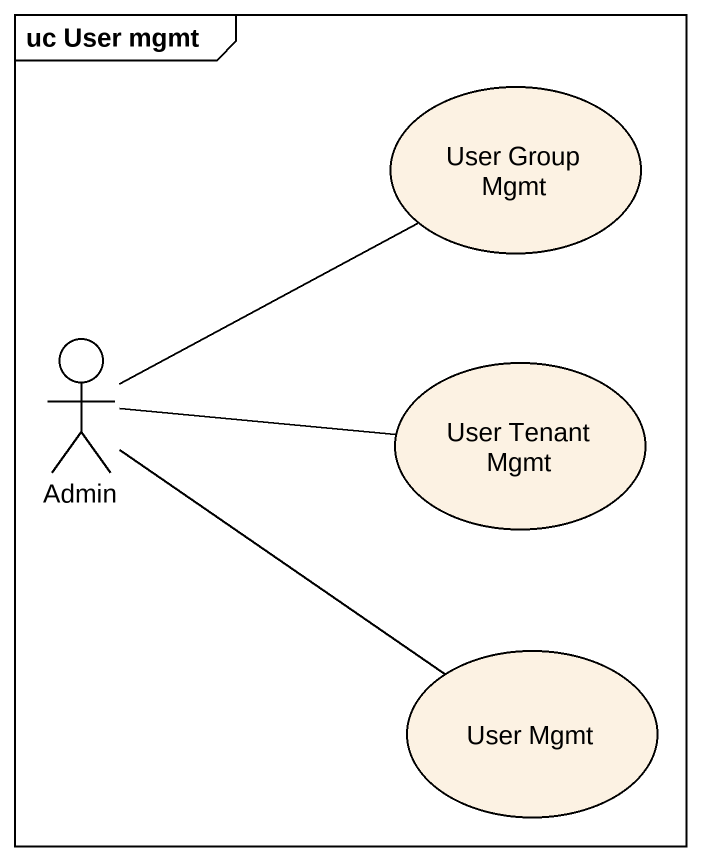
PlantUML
@startuml
mainframe uc User mgmt
usecase "User Group Mgmt" as User_Group_Mgmt
actor Admin
usecase "User Tenant Mgmt" as User_Tenant_Mgmt
usecase "User Mgmt" as User_Mgmt
Admin -up- User_Group_Mgmt
Admin -right- User_Tenant_Mgmt
Admin -- User_Mgmt
@enduml
